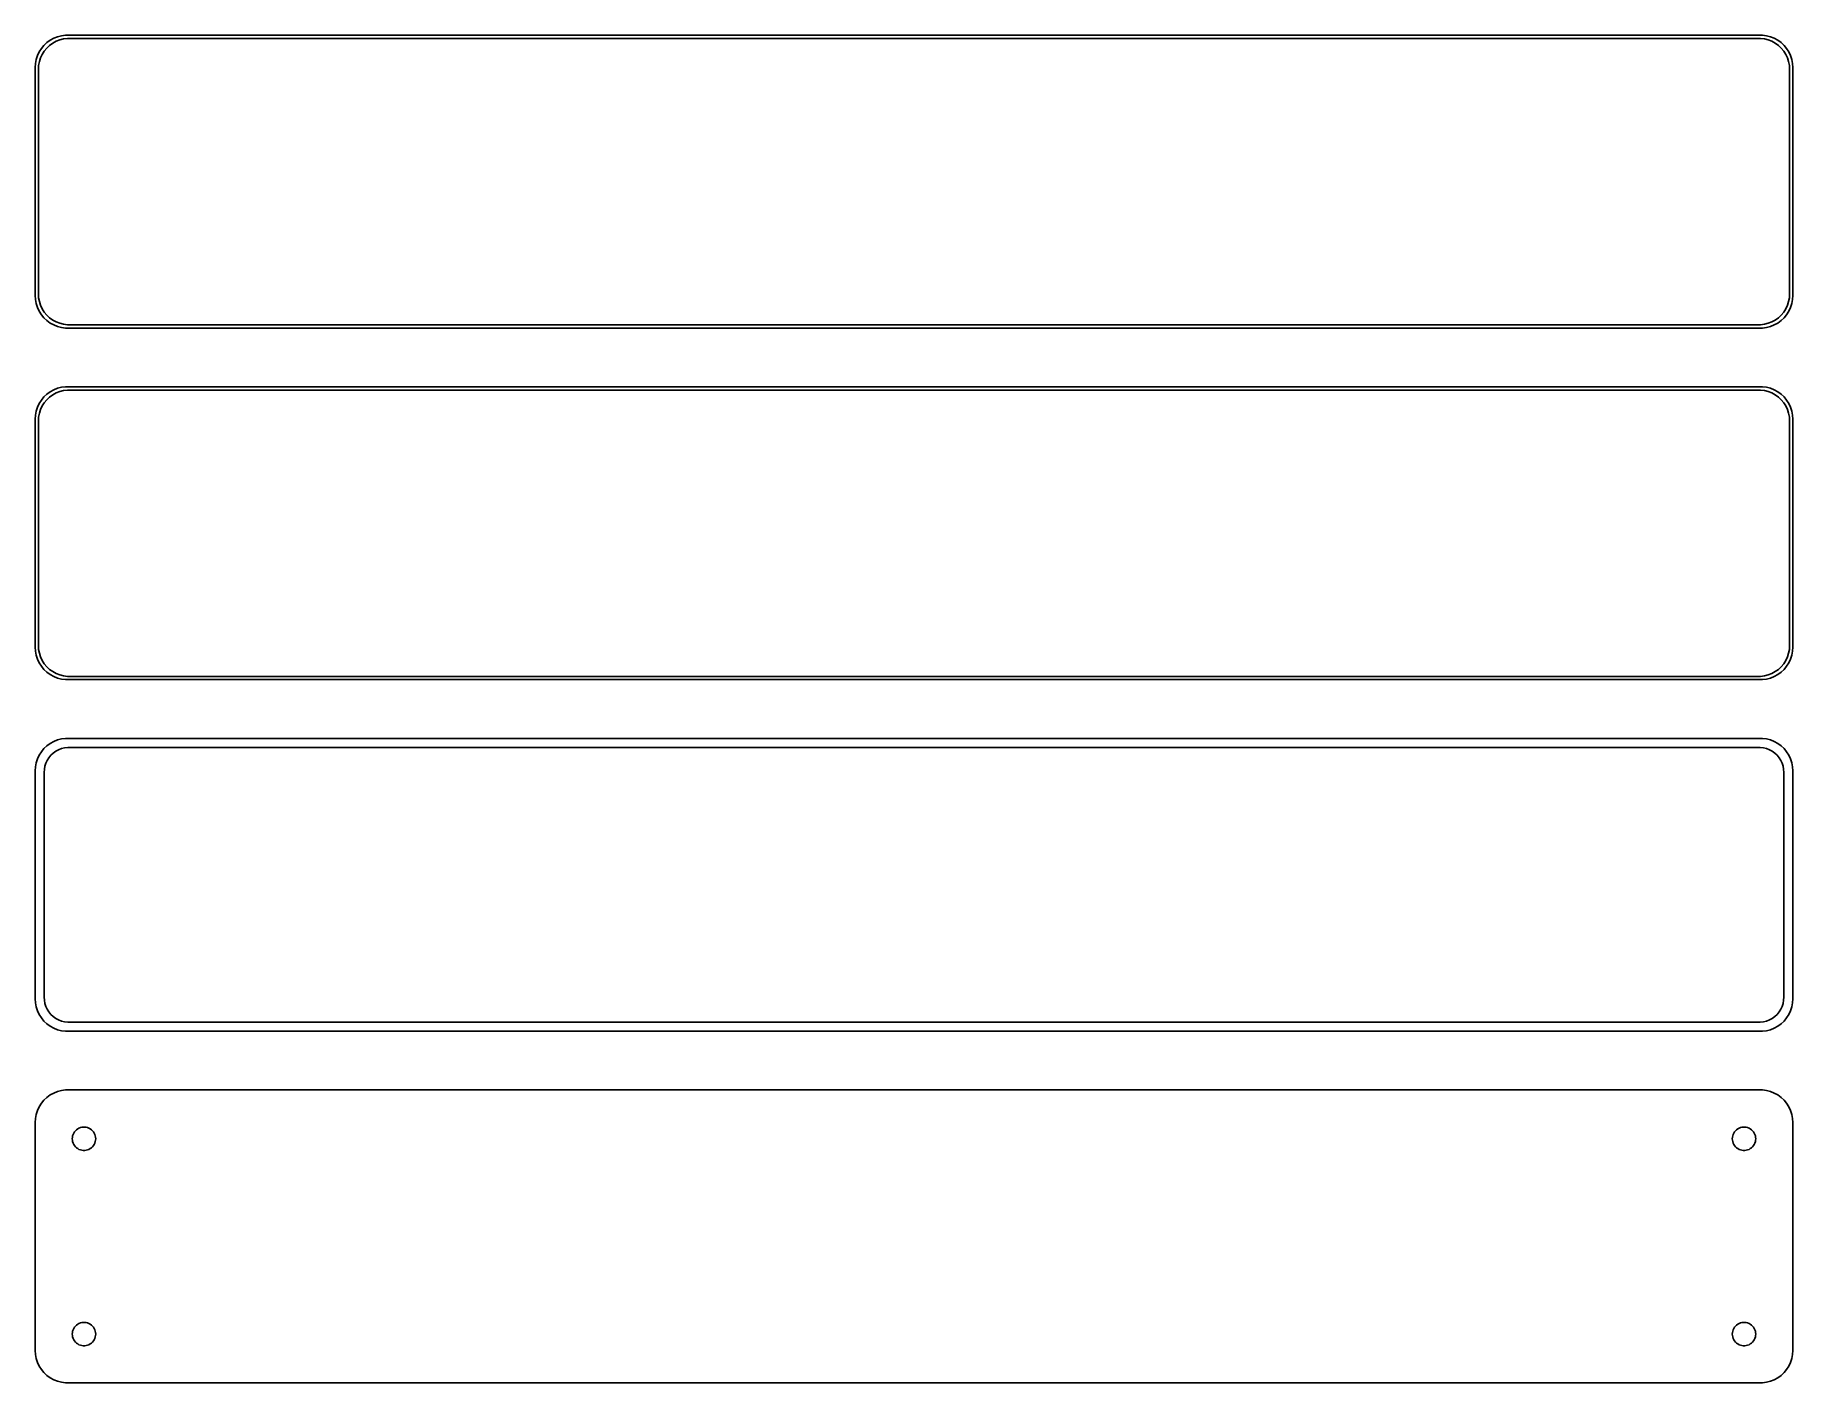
# Model space of a CAD drawing. Header units: metres. Extents: x -135 to 135, y 140 to 346.
import ezdxf

# ---------------------------------------------------------------- set-up
doc = ezdxf.new("R2010")
doc.units = ezdxf.units.M

msp = doc.modelspace()

# ---------------------------------------------------------------- linework, layer by layer
for p, q in [((-132.679, 345.722), (-133.187, 345.353)), ((-132.129, 346.024), (-132.679, 345.722)), ((-131.545, 346.255), (-132.129, 346.024)), ((-131.772, 345.548), (-131.218, 345.768)), ((-130.937, 346.411), (-131.545, 346.255)), ((-131.218, 345.768), (-130.64, 345.916)), ((-130.314, 346.49), (-130.937, 346.411)), ((-130.64, 345.916), (-130.048, 345.991)), ((130.314, 346.49), (-130.314, 346.49)), ((-130.048, 345.991), (130.048, 345.991)), ((130.048, 345.991), (130.64, 345.916)), ((130.937, 346.411), (130.314, 346.49)), ((130.64, 345.916), (131.218, 345.768)), ((131.545, 346.255), (130.937, 346.411)), ((131.218, 345.768), (131.772, 345.548)), ((132.129, 346.024), (131.545, 346.255)), ((132.679, 345.722), (132.129, 346.024)), ((133.187, 345.353), (132.679, 345.722)), ((-134.649, 343.341), (-134.843, 342.743)), ((-134.382, 343.909), (-134.649, 343.341)), ((-134.045, 344.439), (-134.382, 343.909)), ((-134.351, 342.431), (-134.166, 342.999)), ((-134.166, 342.999), (-133.912, 343.538)), ((-133.645, 344.923), (-134.045, 344.439)), ((-133.912, 343.538), (-133.593, 344.042)), ((-133.187, 345.353), (-133.645, 344.923)), ((-133.593, 344.042), (-133.213, 344.502)), ((-133.213, 344.502), (-132.778, 344.91)), ((-132.778, 344.91), (-132.295, 345.261)), ((-132.295, 345.261), (-131.772, 345.548)), ((131.772, 345.548), (132.295, 345.261)), ((132.295, 345.261), (132.778, 344.91)), ((132.778, 344.91), (133.213, 344.502)), ((133.645, 344.923), (133.187, 345.353)), ((133.213, 344.502), (133.593, 344.042)), ((133.593, 344.042), (133.912, 343.538)), ((134.045, 344.439), (133.645, 344.923)), ((133.912, 343.538), (134.166, 342.999)), ((134.382, 343.909), (134.045, 344.439)), ((134.166, 342.999), (134.351, 342.431)), ((134.649, 343.341), (134.382, 343.909)), ((134.843, 342.743), (134.649, 343.341)), ((-134.961, 342.127), (-135, 341.5)), ((-135, 341.5), (-135, 306.5)), ((-134.843, 342.743), (-134.961, 342.127)), ((-134.5, 341.25), (-134.463, 341.845)), ((-134.5, 306.75), (-134.5, 341.25)), ((-134.463, 341.845), (-134.351, 342.431)), ((134.351, 342.431), (134.463, 341.845)), ((134.463, 341.845), (134.5, 341.25)), ((134.5, 341.25), (134.5, 306.75)), ((134.961, 342.127), (134.843, 342.743)), ((135, 341.5), (134.961, 342.127)), ((135, 306.5), (135, 341.5)), ((-135, 306.5), (-134.961, 305.873)), ((-134.961, 305.873), (-134.843, 305.257)), ((-134.843, 305.257), (-134.649, 304.659)), ((-134.463, 306.155), (-134.5, 306.75)), ((-134.351, 305.569), (-134.463, 306.155)), ((-134.166, 305.001), (-134.351, 305.569)), ((134.351, 305.569), (134.166, 305.001)), ((134.463, 306.155), (134.351, 305.569)), ((134.5, 306.75), (134.463, 306.155)), ((134.649, 304.659), (134.843, 305.257)), ((134.843, 305.257), (134.961, 305.873)), ((134.961, 305.873), (135, 306.5)), ((-134.649, 304.659), (-134.382, 304.091)), ((-134.382, 304.091), (-134.045, 303.561)), ((-133.912, 304.462), (-134.166, 305.001)), ((-134.045, 303.561), (-133.645, 303.077)), ((-133.593, 303.958), (-133.912, 304.462)), ((-133.645, 303.077), (-133.187, 302.647)), ((-133.213, 303.498), (-133.593, 303.958)), ((-132.778, 303.09), (-133.213, 303.498)), ((-133.187, 302.647), (-132.679, 302.278)), ((-132.295, 302.739), (-132.778, 303.09)), ((-131.772, 302.452), (-132.295, 302.739)), ((-131.218, 302.232), (-131.772, 302.452)), ((131.772, 302.452), (131.218, 302.232)), ((132.295, 302.739), (131.772, 302.452)), ((132.778, 303.09), (132.295, 302.739)), ((132.679, 302.278), (133.187, 302.647)), ((133.213, 303.498), (132.778, 303.09)), ((133.187, 302.647), (133.645, 303.077)), ((133.593, 303.958), (133.213, 303.498)), ((133.912, 304.462), (133.593, 303.958)), ((133.645, 303.077), (134.045, 303.561)), ((134.166, 305.001), (133.912, 304.462)), ((134.045, 303.561), (134.382, 304.091)), ((134.382, 304.091), (134.649, 304.659)), ((-132.679, 302.278), (-132.129, 301.976)), ((-132.129, 301.976), (-131.545, 301.745)), ((-131.545, 301.745), (-130.937, 301.589)), ((-130.64, 302.084), (-131.218, 302.232)), ((-130.937, 301.589), (-130.314, 301.51)), ((-130.048, 302.009), (-130.64, 302.084)), ((-130.314, 301.51), (130.314, 301.51)), ((130.048, 302.009), (-130.048, 302.009)), ((130.64, 302.084), (130.048, 302.009)), ((130.314, 301.51), (130.937, 301.589)), ((131.218, 302.232), (130.64, 302.084)), ((130.937, 301.589), (131.545, 301.745)), ((131.545, 301.745), (132.129, 301.976)), ((132.129, 301.976), (132.679, 302.278)), ((-132.679, 291.722), (-133.187, 291.353)), ((-132.129, 292.024), (-132.679, 291.722)), ((-131.545, 292.255), (-132.129, 292.024)), ((-131.772, 291.548), (-131.218, 291.768)), ((-130.937, 292.411), (-131.545, 292.255)), ((-131.218, 291.768), (-130.64, 291.916)), ((-130.314, 292.49), (-130.937, 292.411)), ((-130.64, 291.916), (-130.048, 291.991)), ((130.314, 292.49), (-130.314, 292.49)), ((-130.048, 291.991), (130.048, 291.991)), ((130.048, 291.991), (130.64, 291.916)), ((130.937, 292.411), (130.314, 292.49)), ((130.64, 291.916), (131.218, 291.768)), ((131.545, 292.255), (130.937, 292.411)), ((131.218, 291.768), (131.772, 291.548)), ((132.129, 292.024), (131.545, 292.255)), ((132.679, 291.722), (132.129, 292.024)), ((133.187, 291.353), (132.679, 291.722)), ((-134.649, 289.341), (-134.843, 288.743)), ((-134.382, 289.909), (-134.649, 289.341)), ((-134.045, 290.439), (-134.382, 289.909)), ((-134.351, 288.431), (-134.166, 288.999)), ((-134.166, 288.999), (-133.912, 289.538)), ((-133.645, 290.923), (-134.045, 290.439)), ((-133.912, 289.538), (-133.593, 290.042)), ((-133.187, 291.353), (-133.645, 290.923)), ((-133.593, 290.042), (-133.213, 290.502)), ((-133.213, 290.502), (-132.778, 290.91)), ((-132.778, 290.91), (-132.295, 291.261)), ((-132.295, 291.261), (-131.772, 291.548)), ((131.772, 291.548), (132.295, 291.261)), ((132.295, 291.261), (132.778, 290.91)), ((132.778, 290.91), (133.213, 290.502)), ((133.645, 290.923), (133.187, 291.353)), ((133.213, 290.502), (133.593, 290.042)), ((133.593, 290.042), (133.912, 289.538)), ((134.045, 290.439), (133.645, 290.923)), ((133.912, 289.538), (134.166, 288.999)), ((134.382, 289.909), (134.045, 290.439)), ((134.166, 288.999), (134.351, 288.431)), ((134.649, 289.341), (134.382, 289.909)), ((134.843, 288.743), (134.649, 289.341)), ((-134.961, 288.127), (-135, 287.5)), ((-135, 287.5), (-135, 252.5)), ((-134.843, 288.743), (-134.961, 288.127)), ((-134.5, 287.25), (-134.463, 287.845)), ((-134.5, 252.75), (-134.5, 287.25)), ((-134.463, 287.845), (-134.351, 288.431)), ((134.351, 288.431), (134.463, 287.845)), ((134.463, 287.845), (134.5, 287.25)), ((134.5, 287.25), (134.5, 252.75)), ((134.961, 288.127), (134.843, 288.743)), ((135, 287.5), (134.961, 288.127)), ((135, 252.5), (135, 287.5)), ((-135, 252.5), (-134.961, 251.873)), ((-134.961, 251.873), (-134.843, 251.257)), ((-134.843, 251.257), (-134.649, 250.659)), ((-134.463, 252.155), (-134.5, 252.75)), ((-134.351, 251.569), (-134.463, 252.155)), ((-134.166, 251.001), (-134.351, 251.569)), ((134.351, 251.569), (134.166, 251.001)), ((134.463, 252.155), (134.351, 251.569)), ((134.5, 252.75), (134.463, 252.155)), ((134.649, 250.659), (134.843, 251.257)), ((134.843, 251.257), (134.961, 251.873)), ((134.961, 251.873), (135, 252.5)), ((-134.649, 250.659), (-134.382, 250.091)), ((-134.382, 250.091), (-134.045, 249.561)), ((-133.912, 250.462), (-134.166, 251.001)), ((-134.045, 249.561), (-133.645, 249.077)), ((-133.593, 249.958), (-133.912, 250.462)), ((-133.645, 249.077), (-133.187, 248.647)), ((-133.213, 249.498), (-133.593, 249.958)), ((-132.778, 249.09), (-133.213, 249.498)), ((-133.187, 248.647), (-132.679, 248.278)), ((-132.295, 248.739), (-132.778, 249.09)), ((-131.772, 248.452), (-132.295, 248.739)), ((-131.218, 248.232), (-131.772, 248.452)), ((131.772, 248.452), (131.218, 248.232)), ((132.295, 248.739), (131.772, 248.452)), ((132.778, 249.09), (132.295, 248.739)), ((132.679, 248.278), (133.187, 248.647)), ((133.213, 249.498), (132.778, 249.09)), ((133.187, 248.647), (133.645, 249.077)), ((133.593, 249.958), (133.213, 249.498)), ((133.912, 250.462), (133.593, 249.958)), ((133.645, 249.077), (134.045, 249.561)), ((134.166, 251.001), (133.912, 250.462)), ((134.045, 249.561), (134.382, 250.091)), ((134.382, 250.091), (134.649, 250.659)), ((-132.679, 248.278), (-132.129, 247.976)), ((-132.129, 247.976), (-131.545, 247.745)), ((-131.545, 247.745), (-130.937, 247.589)), ((-130.64, 248.084), (-131.218, 248.232)), ((-130.937, 247.589), (-130.314, 247.51)), ((-130.048, 248.009), (-130.64, 248.084)), ((-130.314, 247.51), (130.314, 247.51)), ((130.048, 248.009), (-130.048, 248.009)), ((130.64, 248.084), (130.048, 248.009)), ((130.314, 247.51), (130.937, 247.589)), ((131.218, 248.232), (130.64, 248.084)), ((130.937, 247.589), (131.545, 247.745)), ((131.545, 247.745), (132.129, 247.976)), ((132.129, 247.976), (132.679, 248.278)), ((-132.679, 237.722), (-133.187, 237.353)), ((-132.129, 238.024), (-132.679, 237.722)), ((-131.545, 238.255), (-132.129, 238.024)), ((-130.937, 238.411), (-131.545, 238.255)), ((-130.314, 238.49), (-130.937, 238.411)), ((130.314, 238.49), (-130.314, 238.49)), ((130.937, 238.411), (130.314, 238.49)), ((131.545, 238.255), (130.937, 238.411)), ((132.129, 238.024), (131.545, 238.255)), ((132.679, 237.722), (132.129, 238.024)), ((133.187, 237.353), (132.679, 237.722)), ((-134.649, 235.341), (-134.843, 234.743)), ((-134.382, 235.909), (-134.649, 235.341)), ((-134.045, 236.439), (-134.382, 235.909)), ((-133.645, 236.923), (-134.045, 236.439)), ((-133.187, 237.353), (-133.645, 236.923)), ((-133.348, 234.674), (-133.141, 235.114)), ((-133.141, 235.114), (-132.88, 235.524)), ((-132.88, 235.524), (-132.571, 235.899)), ((-132.571, 235.899), (-132.216, 236.231)), ((-132.216, 236.231), (-131.823, 236.517)), ((-131.823, 236.517), (-131.398, 236.751)), ((-131.398, 236.751), (-130.946, 236.93)), ((-130.946, 236.93), (-130.475, 237.051)), ((-130.475, 237.051), (-129.993, 237.112)), ((-129.993, 237.112), (129.993, 237.112)), ((129.993, 237.112), (130.475, 237.051)), ((130.475, 237.051), (130.946, 236.93)), ((130.946, 236.93), (131.398, 236.751)), ((131.398, 236.751), (131.823, 236.517)), ((131.823, 236.517), (132.216, 236.231)), ((132.216, 236.231), (132.571, 235.899)), ((132.571, 235.899), (132.88, 235.524)), ((132.88, 235.524), (133.141, 235.114)), ((133.141, 235.114), (133.348, 234.674)), ((133.645, 236.923), (133.187, 237.353)), ((134.045, 236.439), (133.645, 236.923)), ((134.382, 235.909), (134.045, 236.439)), ((134.649, 235.341), (134.382, 235.909)), ((134.843, 234.743), (134.649, 235.341)), ((-134.961, 234.127), (-135, 233.5)), ((-135, 233.5), (-135, 198.5)), ((-134.843, 234.743), (-134.961, 234.127)), ((-133.619, 233.25), (-133.589, 233.735)), ((-133.619, 198.75), (-133.619, 233.25)), ((-133.589, 233.735), (-133.498, 234.212)), ((-133.498, 234.212), (-133.348, 234.674)), ((133.348, 234.674), (133.498, 234.212)), ((133.498, 234.212), (133.589, 233.735)), ((133.589, 233.735), (133.619, 233.25)), ((133.619, 233.25), (133.619, 198.75)), ((134.961, 234.127), (134.843, 234.743)), ((135, 233.5), (134.961, 234.127)), ((135, 198.5), (135, 233.5)), ((-135, 198.5), (-134.961, 197.873)), ((-134.961, 197.873), (-134.843, 197.257)), ((-134.843, 197.257), (-134.649, 196.659)), ((-133.589, 198.265), (-133.619, 198.75)), ((-133.498, 197.788), (-133.589, 198.265)), ((-133.348, 197.326), (-133.498, 197.788)), ((-133.141, 196.886), (-133.348, 197.326)), ((133.348, 197.326), (133.141, 196.886)), ((133.498, 197.788), (133.348, 197.326)), ((133.589, 198.265), (133.498, 197.788)), ((133.619, 198.75), (133.589, 198.265)), ((134.649, 196.659), (134.843, 197.257)), ((134.843, 197.257), (134.961, 197.873)), ((134.961, 197.873), (135, 198.5)), ((-134.649, 196.659), (-134.382, 196.091)), ((-134.382, 196.091), (-134.045, 195.561)), ((-134.045, 195.561), (-133.645, 195.077)), ((-133.645, 195.077), (-133.187, 194.647)), ((-133.187, 194.647), (-132.679, 194.278)), ((-132.88, 196.476), (-133.141, 196.886)), ((-132.571, 196.101), (-132.88, 196.476)), ((-132.216, 195.769), (-132.571, 196.101)), ((-131.823, 195.483), (-132.216, 195.769)), ((-131.398, 195.249), (-131.823, 195.483)), ((-130.946, 195.07), (-131.398, 195.249)), ((-130.475, 194.949), (-130.946, 195.07)), ((-129.993, 194.888), (-130.475, 194.949)), ((129.993, 194.888), (-129.993, 194.888)), ((130.475, 194.949), (129.993, 194.888)), ((130.946, 195.07), (130.475, 194.949)), ((131.398, 195.249), (130.946, 195.07)), ((131.823, 195.483), (131.398, 195.249)), ((132.216, 195.769), (131.823, 195.483)), ((132.571, 196.101), (132.216, 195.769)), ((132.88, 196.476), (132.571, 196.101)), ((132.679, 194.278), (133.187, 194.647)), ((133.141, 196.886), (132.88, 196.476)), ((133.187, 194.647), (133.645, 195.077)), ((133.645, 195.077), (134.045, 195.561)), ((134.045, 195.561), (134.382, 196.091)), ((134.382, 196.091), (134.649, 196.659)), ((-132.679, 194.278), (-132.129, 193.976)), ((-132.129, 193.976), (-131.545, 193.745)), ((-131.545, 193.745), (-130.937, 193.589)), ((-130.937, 193.589), (-130.314, 193.51)), ((-130.314, 193.51), (130.314, 193.51)), ((130.314, 193.51), (130.937, 193.589)), ((130.937, 193.589), (131.545, 193.745)), ((131.545, 193.745), (132.129, 193.976)), ((132.129, 193.976), (132.679, 194.278)), ((-132.679, 183.722), (-133.187, 183.353)), ((-132.129, 184.024), (-132.679, 183.722)), ((-131.545, 184.255), (-132.129, 184.024)), ((-130.937, 184.411), (-131.545, 184.255)), ((-130.314, 184.49), (-130.937, 184.411)), ((130.314, 184.49), (-130.314, 184.49)), ((130.937, 184.411), (130.314, 184.49)), ((131.545, 184.255), (130.937, 184.411)), ((132.129, 184.024), (131.545, 184.255)), ((132.679, 183.722), (132.129, 184.024)), ((133.187, 183.353), (132.679, 183.722)), ((-134.649, 181.341), (-134.843, 180.743)), ((-134.382, 181.909), (-134.649, 181.341)), ((-134.045, 182.439), (-134.382, 181.909)), ((-133.645, 182.923), (-134.045, 182.439)), ((-133.187, 183.353), (-133.645, 182.923)), ((133.645, 182.923), (133.187, 183.353)), ((134.045, 182.439), (133.645, 182.923)), ((134.382, 181.909), (134.045, 182.439)), ((134.649, 181.341), (134.382, 181.909)), ((134.843, 180.743), (134.649, 181.341)), ((-134.961, 180.127), (-135, 179.5)), ((-135, 179.5), (-135, 144.5)), ((-134.843, 180.743), (-134.961, 180.127)), ((-128.956, 178.058), (-128.812, 178.232)), ((-128.812, 178.232), (-128.647, 178.387)), ((-128.647, 178.387), (-128.464, 178.52)), ((-128.464, 178.52), (-128.266, 178.629)), ((-128.266, 178.629), (-128.056, 178.712)), ((-128.056, 178.712), (-127.837, 178.768)), ((-127.837, 178.768), (-127.613, 178.796)), ((-127.613, 178.796), (-127.387, 178.796)), ((-127.387, 178.796), (-127.163, 178.768)), ((-127.163, 178.768), (-126.944, 178.712)), ((-126.944, 178.712), (-126.734, 178.629)), ((-126.734, 178.629), (-126.536, 178.52)), ((-126.536, 178.52), (-126.353, 178.387)), ((-126.353, 178.387), (-126.188, 178.232)), ((-126.188, 178.232), (-126.044, 178.058)), ((126.044, 178.058), (126.188, 178.232)), ((126.188, 178.232), (126.353, 178.387)), ((126.353, 178.387), (126.536, 178.52)), ((126.536, 178.52), (126.734, 178.629)), ((126.734, 178.629), (126.944, 178.712)), ((126.944, 178.712), (127.163, 178.768)), ((127.163, 178.768), (127.387, 178.796)), ((127.387, 178.796), (127.613, 178.796)), ((127.613, 178.796), (127.837, 178.768)), ((127.837, 178.768), (128.056, 178.712)), ((128.056, 178.712), (128.266, 178.629)), ((128.266, 178.629), (128.464, 178.52)), ((128.464, 178.52), (128.647, 178.387)), ((128.647, 178.387), (128.812, 178.232)), ((128.812, 178.232), (128.956, 178.058)), ((134.961, 180.127), (134.843, 180.743)), ((135, 179.5), (134.961, 180.127)), ((135, 144.5), (135, 179.5)), ((-129.3, 177), (-129.286, 177.226)), ((-129.286, 176.774), (-129.3, 177)), ((-129.286, 177.226), (-129.243, 177.448)), ((-129.243, 176.552), (-129.286, 176.774)), ((-129.243, 177.448), (-129.174, 177.663)), ((-129.174, 176.337), (-129.243, 176.552)), ((-129.174, 177.663), (-129.077, 177.867)), ((-129.077, 176.133), (-129.174, 176.337)), ((-129.077, 177.867), (-128.956, 178.058)), ((-128.956, 175.942), (-129.077, 176.133)), ((-128.812, 175.768), (-128.956, 175.942)), ((-128.647, 175.613), (-128.812, 175.768)), ((-128.464, 175.48), (-128.647, 175.613)), ((-126.353, 175.613), (-126.536, 175.48)), ((-126.188, 175.768), (-126.353, 175.613)), ((-126.044, 175.942), (-126.188, 175.768)), ((-126.044, 178.058), (-125.923, 177.867)), ((-125.923, 176.133), (-126.044, 175.942)), ((-125.923, 177.867), (-125.826, 177.663)), ((-125.826, 176.337), (-125.923, 176.133)), ((-125.826, 177.663), (-125.757, 177.448)), ((-125.757, 176.552), (-125.826, 176.337)), ((-125.757, 177.448), (-125.714, 177.226)), ((-125.714, 176.774), (-125.757, 176.552)), ((-125.714, 177.226), (-125.7, 177)), ((-125.7, 177), (-125.714, 176.774)), ((125.7, 177), (125.714, 177.226)), ((125.714, 176.774), (125.7, 177)), ((125.714, 177.226), (125.757, 177.448)), ((125.757, 176.552), (125.714, 176.774)), ((125.757, 177.448), (125.826, 177.663)), ((125.826, 176.337), (125.757, 176.552)), ((125.826, 177.663), (125.923, 177.867)), ((125.923, 176.133), (125.826, 176.337)), ((125.923, 177.867), (126.044, 178.058)), ((126.044, 175.942), (125.923, 176.133)), ((126.188, 175.768), (126.044, 175.942)), ((126.353, 175.613), (126.188, 175.768)), ((126.536, 175.48), (126.353, 175.613)), ((128.647, 175.613), (128.464, 175.48)), ((128.812, 175.768), (128.647, 175.613)), ((128.956, 175.942), (128.812, 175.768)), ((128.956, 178.058), (129.077, 177.867)), ((129.077, 176.133), (128.956, 175.942)), ((129.077, 177.867), (129.174, 177.663)), ((129.174, 176.337), (129.077, 176.133)), ((129.174, 177.663), (129.243, 177.448)), ((129.243, 176.552), (129.174, 176.337)), ((129.243, 177.448), (129.286, 177.226)), ((129.286, 176.774), (129.243, 176.552)), ((129.286, 177.226), (129.3, 177)), ((129.3, 177), (129.286, 176.774)), ((-128.266, 175.371), (-128.464, 175.48)), ((-128.056, 175.288), (-128.266, 175.371)), ((-127.837, 175.232), (-128.056, 175.288)), ((-127.613, 175.204), (-127.837, 175.232)), ((-127.387, 175.204), (-127.613, 175.204)), ((-127.163, 175.232), (-127.387, 175.204)), ((-126.944, 175.288), (-127.163, 175.232)), ((-126.734, 175.371), (-126.944, 175.288)), ((-126.536, 175.48), (-126.734, 175.371)), ((126.734, 175.371), (126.536, 175.48)), ((126.944, 175.288), (126.734, 175.371)), ((127.163, 175.232), (126.944, 175.288)), ((127.387, 175.204), (127.163, 175.232)), ((127.613, 175.204), (127.387, 175.204)), ((127.837, 175.232), (127.613, 175.204)), ((128.056, 175.288), (127.837, 175.232)), ((128.266, 175.371), (128.056, 175.288)), ((128.464, 175.48), (128.266, 175.371)), ((-128.647, 148.387), (-128.464, 148.52)), ((-128.464, 148.52), (-128.266, 148.629)), ((-128.266, 148.629), (-128.056, 148.712)), ((-128.056, 148.712), (-127.837, 148.768)), ((-127.837, 148.768), (-127.613, 148.796)), ((-127.613, 148.796), (-127.387, 148.796)), ((-127.387, 148.796), (-127.163, 148.768)), ((-127.163, 148.768), (-126.944, 148.712)), ((-126.944, 148.712), (-126.734, 148.629)), ((-126.734, 148.629), (-126.536, 148.52)), ((-126.536, 148.52), (-126.353, 148.387)), ((126.353, 148.387), (126.536, 148.52)), ((126.536, 148.52), (126.734, 148.629)), ((126.734, 148.629), (126.944, 148.712)), ((126.944, 148.712), (127.163, 148.768)), ((127.163, 148.768), (127.387, 148.796)), ((127.387, 148.796), (127.613, 148.796)), ((127.613, 148.796), (127.837, 148.768)), ((127.837, 148.768), (128.056, 148.712)), ((128.056, 148.712), (128.266, 148.629)), ((128.266, 148.629), (128.464, 148.52)), ((128.464, 148.52), (128.647, 148.387)), ((-129.3, 147), (-129.286, 147.226)), ((-129.286, 146.774), (-129.3, 147)), ((-129.286, 147.226), (-129.243, 147.448)), ((-129.243, 146.552), (-129.286, 146.774)), ((-129.243, 147.448), (-129.174, 147.663)), ((-129.174, 146.337), (-129.243, 146.552)), ((-129.174, 147.663), (-129.077, 147.867)), ((-129.077, 146.133), (-129.174, 146.337)), ((-129.077, 147.867), (-128.956, 148.058)), ((-128.956, 145.942), (-129.077, 146.133)), ((-128.956, 148.058), (-128.812, 148.232)), ((-128.812, 145.768), (-128.956, 145.942)), ((-128.812, 148.232), (-128.647, 148.387)), ((-126.353, 148.387), (-126.188, 148.232)), ((-126.188, 148.232), (-126.044, 148.058)), ((-126.044, 145.942), (-126.188, 145.768)), ((-126.044, 148.058), (-125.923, 147.867)), ((-125.923, 146.133), (-126.044, 145.942)), ((-125.923, 147.867), (-125.826, 147.663)), ((-125.826, 146.337), (-125.923, 146.133)), ((-125.826, 147.663), (-125.757, 147.448)), ((-125.757, 146.552), (-125.826, 146.337)), ((-125.757, 147.448), (-125.714, 147.226)), ((-125.714, 146.774), (-125.757, 146.552)), ((-125.714, 147.226), (-125.7, 147)), ((-125.7, 147), (-125.714, 146.774)), ((125.7, 147), (125.714, 147.226)), ((125.714, 146.774), (125.7, 147)), ((125.714, 147.226), (125.757, 147.448)), ((125.757, 146.552), (125.714, 146.774)), ((125.757, 147.448), (125.826, 147.663)), ((125.826, 146.337), (125.757, 146.552)), ((125.826, 147.663), (125.923, 147.867)), ((125.923, 146.133), (125.826, 146.337)), ((125.923, 147.867), (126.044, 148.058)), ((126.044, 145.942), (125.923, 146.133)), ((126.044, 148.058), (126.188, 148.232)), ((126.188, 145.768), (126.044, 145.942)), ((126.188, 148.232), (126.353, 148.387)), ((128.647, 148.387), (128.812, 148.232)), ((128.812, 148.232), (128.956, 148.058)), ((128.956, 145.942), (128.812, 145.768)), ((128.956, 148.058), (129.077, 147.867)), ((129.077, 146.133), (128.956, 145.942)), ((129.077, 147.867), (129.174, 147.663)), ((129.174, 146.337), (129.077, 146.133)), ((129.174, 147.663), (129.243, 147.448)), ((129.243, 146.552), (129.174, 146.337)), ((129.243, 147.448), (129.286, 147.226)), ((129.286, 146.774), (129.243, 146.552)), ((129.286, 147.226), (129.3, 147)), ((129.3, 147), (129.286, 146.774)), ((-135, 144.5), (-134.961, 143.873)), ((-134.961, 143.873), (-134.843, 143.257)), ((-134.843, 143.257), (-134.649, 142.659)), ((-128.647, 145.613), (-128.812, 145.768)), ((-128.464, 145.48), (-128.647, 145.613)), ((-128.266, 145.371), (-128.464, 145.48)), ((-128.056, 145.288), (-128.266, 145.371)), ((-127.837, 145.232), (-128.056, 145.288)), ((-127.613, 145.204), (-127.837, 145.232)), ((-127.387, 145.204), (-127.613, 145.204)), ((-127.163, 145.232), (-127.387, 145.204)), ((-126.944, 145.288), (-127.163, 145.232)), ((-126.734, 145.371), (-126.944, 145.288)), ((-126.536, 145.48), (-126.734, 145.371)), ((-126.353, 145.613), (-126.536, 145.48)), ((-126.188, 145.768), (-126.353, 145.613)), ((126.353, 145.613), (126.188, 145.768)), ((126.536, 145.48), (126.353, 145.613)), ((126.734, 145.371), (126.536, 145.48)), ((126.944, 145.288), (126.734, 145.371)), ((127.163, 145.232), (126.944, 145.288)), ((127.387, 145.204), (127.163, 145.232)), ((127.613, 145.204), (127.387, 145.204)), ((127.837, 145.232), (127.613, 145.204)), ((128.056, 145.288), (127.837, 145.232)), ((128.266, 145.371), (128.056, 145.288)), ((128.464, 145.48), (128.266, 145.371)), ((128.647, 145.613), (128.464, 145.48)), ((128.812, 145.768), (128.647, 145.613)), ((134.649, 142.659), (134.843, 143.257)), ((134.843, 143.257), (134.961, 143.873)), ((134.961, 143.873), (135, 144.5)), ((-134.649, 142.659), (-134.382, 142.091)), ((-134.382, 142.091), (-134.045, 141.561)), ((-134.045, 141.561), (-133.645, 141.077)), ((-133.645, 141.077), (-133.187, 140.647)), ((-133.187, 140.647), (-132.679, 140.278)), ((132.679, 140.278), (133.187, 140.647)), ((133.187, 140.647), (133.645, 141.077)), ((133.645, 141.077), (134.045, 141.561)), ((134.045, 141.561), (134.382, 142.091)), ((134.382, 142.091), (134.649, 142.659)), ((-132.679, 140.278), (-132.129, 139.976)), ((-132.129, 139.976), (-131.545, 139.745)), ((-131.545, 139.745), (-130.937, 139.589)), ((-130.937, 139.589), (-130.314, 139.51)), ((-130.314, 139.51), (130.314, 139.51)), ((130.314, 139.51), (130.937, 139.589)), ((130.937, 139.589), (131.545, 139.745)), ((131.545, 139.745), (132.129, 139.976)), ((132.129, 139.976), (132.679, 140.278))]:
    msp.add_line(p, q)

doc.saveas('drawing.dxf')
